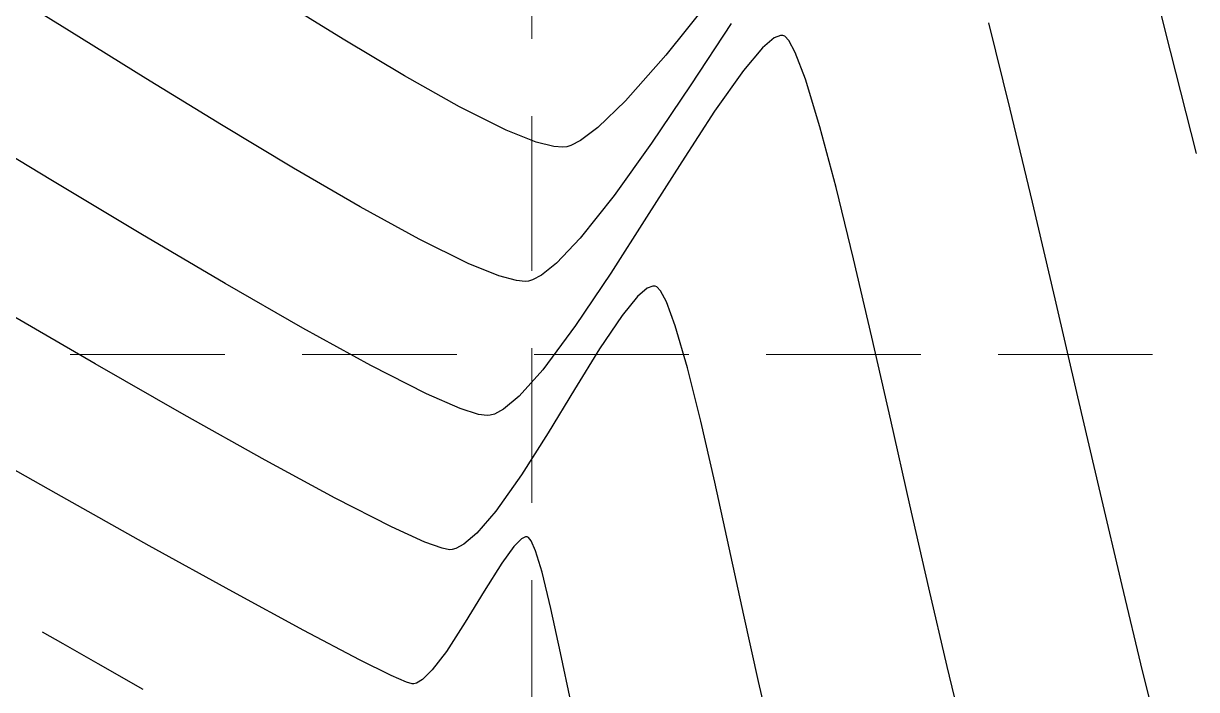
# Model space of a CAD drawing. Header units: inches. Extents: x 2547543 to 2548696, y 7125653 to 7126375.
# Drawn here: x 2547728.37 to 2547758.72, y 7125861.72 to 7125878.94 of the extents above; entities that cross this region are included whole.
import ezdxf

# ---------------------------------------------------------------- set-up
doc = ezdxf.new("R2010")
doc.units = ezdxf.units.IN
doc.header["$MEASUREMENT"] = 0
doc.linetypes.add('HIDDEN', pattern=[0.375, 0.25, -0.125])
for name, color, linetype in [('GRID', 254, 'HIDDEN'), ('V-TOPO-MAJR-E', 6, 'Continuous'), ('V-TOPO-MINR-E', 14, 'Continuous')]:
    doc.layers.add(name, color=color, linetype=linetype)

msp = doc.modelspace()

# ---------------------------------------------------------------- linework, layer by layer
at = {"layer": 'GRID', "color": 252, "linetype": 'HIDDEN', "lineweight": 0, "ltscale": 16}
for p, q in [((2547741.52313214, 7126356.547205457), (2547741.52313214, 7125726.296813901)), ((2547561.583313602, 7125870.376313471), (2548677.583313586, 7125870.376313471))]:
    msp.add_line(p, q, dxfattribs=at)
at = {"layer": 'V-TOPO-MAJR-E', "color": 35, "extrusion": (0.9698056439994048, 0.2438790947721833, 0), "elevation": 4208682.865145005}
msp.add_lwpolyline([(6289371.996168502, 570.0000000000005), (6289374.541507998, 570.0000000000005)], dxfattribs=at)
at = {"layer": 'V-TOPO-MAJR-E', "color": 35, "extrusion": (-0.5283450816818236, -0.849029725429344, 0), "elevation": -7396166.82357462}
msp.add_lwpolyline([(-1601818.735404804, 570), (-1601820.741397184, 570)], dxfattribs=at)
at = {"layer": 'V-TOPO-MAJR-E', "color": 35, "extrusion": (0.781908646052466, -0.6233930294993677, 0), "elevation": -2450118.916599045}
msp.add_lwpolyline([(7160034.035695263, 570.0000000000009), (7160032.179250014, 570.0000000000009)], dxfattribs=at)
at = {"layer": 'V-TOPO-MAJR-E', "color": 35, "extrusion": (0.514458217421282, 0.8575154473988893, 0), "elevation": 7421254.974698367}
msp.add_lwpolyline([(1481241.389609986, 570.0000000000005), (1481243.242602118, 570.0000000000005)], dxfattribs=at)
at = {"layer": 'V-TOPO-MAJR-E', "color": 35, "extrusion": (0.7505146647095049, -0.6608537947655136, 0), "elevation": -2797043.622787723}
msp.add_lwpolyline([(7031762.971374584, 570.0000000000009), (7031761.396258809, 570.0000000000009)], dxfattribs=at)
at = {"layer": 'V-TOPO-MAJR-E', "color": 35, "extrusion": (0.9694325024476844, 0.2453581529071746, 0), "elevation": 4218271.778913582}
msp.add_lwpolyline([(6282942.017431928, 570.0000000000009), (6282944.752643856, 570.0000000000009)], dxfattribs=at)
at = {"layer": 'V-TOPO-MAJR-E', "color": 35, "extrusion": (-0.4902776278136512, -0.8715663185698601, 0), "elevation": -7459773.949996713}
msp.add_lwpolyline([(-1273133.892910133, 570), (-1273135.526457973, 570)], dxfattribs=at)
at = {"layer": 'V-TOPO-MAJR-E', "color": 35, "extrusion": (0.4465813033386001, 0.8947430578151457, 0), "elevation": 7513601.679417778}
msp.add_lwpolyline([(902709.6215964495, 570), (902710.9711178057, 570)], dxfattribs=at)
at = {"layer": 'V-TOPO-MAJR-E', "color": 35, "extrusion": (0.6949826245892319, -0.7190265304695389, 0), "elevation": -3353056.797630442}
msp.add_lwpolyline([(6784256.14740167, 570), (6784255.155419906, 570)], dxfattribs=at)
at = {"layer": 'V-TOPO-MAJR-E', "color": 35, "extrusion": (-0.3695709153031041, -0.929202528280044, 0), "elevation": -7562953.08669934}
msp.add_lwpolyline([(-266148.4956637807, 570), (-266149.3307476789, 570)], dxfattribs=at)
at = {"layer": 'V-TOPO-MAJR-E', "color": 35}
for points, elevation in [([(2547743.232607687, 7125876.249464273), (2547742.785199317, 7125875.91308128)], 570), ([(2547742.093553456, 7125875.757720398), (2547741.639577194, 7125875.872573392)], 570), ([(2547742.425568352, 7125875.753820514), (2547742.3291286, 7125875.74218134)], 570), ([(2547742.534984226, 7125875.785990615), (2547742.425568352, 7125875.753820514)], 570), ([(2547730.305602577, 7125862.381804393), (2547729.399429477, 7125862.898050509)], 575)]:
    msp.add_lwpolyline(points, dxfattribs=dict(at, elevation=elevation))
at = {"layer": 'V-TOPO-MAJR-E', "color": 35, "extrusion": (0.4528577676058758, -0.8915827736778131, 0), "elevation": -5199543.101329587}
msp.add_lwpolyline([(5498531.837280115, 570), (5498531.556638655, 570)], dxfattribs=at)
at = {"layer": 'V-TOPO-MAJR-E', "color": 35, "extrusion": (-0.06581917714722194, -0.9978315669087958, 0), "elevation": -7278114.061104576}
msp.add_lwpolyline([(2073198.442550531, 570), (2073198.206463447, 570)], dxfattribs=at)
at = {"layer": 'V-TOPO-MAJR-E', "color": 35, "extrusion": (0.4926221692576848, 0.8702432983688256, 0), "elevation": 7456302.415552047}
msp.add_lwpolyline([(1293213.602759758, 575.0000000000005), (1293214.21272446, 575.0000000000005)], dxfattribs=at)
at = {"layer": 'V-TOPO-MAJR-E', "color": 35, "extrusion": (-0.495080806842681, -0.8688469339854978, 0), "elevation": -7452616.05774862}
msp.add_lwpolyline([(-1314288.690373206, 575), (-1314290.032788892, 575)], dxfattribs=at)
at = {"layer": 'V-TOPO-MINR-E', "color": 35}
for points, elevation in [([(2547729.552021276, 7125878.753718091), (2547727.582910351, 7125879.976046289)], 571), ([(2547731.541597455, 7125877.521417533), (2547729.552021276, 7125878.753718091)], 571), ([(2547748.021063867, 7125878.630180934), (2547747.95361934, 7125878.631128331)], 572), ([(2547748.06750183, 7125878.609840126), (2547748.021063867, 7125878.630180934)], 572), ([(2547747.493500475, 7125878.312204532), (2547746.997421548, 7125877.72398349)], 572), ([(2547746.251453466, 7125876.669148811), (2547745.403530883, 7125875.366798309)], 572), ([(2547754.471220679, 7125874.321176142), (2547753.896097036, 7125876.724781976)], 571), ([(2547743.653979368, 7125874.492147559), (2547742.777902826, 7125873.389975024)], 571), ([(2547738.608272364, 7125873.365045332), (2547737.084976341, 7125874.200958515)], 571), ([(2547744.494261384, 7125873.932163091), (2547743.564252554, 7125872.480474266)], 572), ([(2547742.777902826, 7125873.389975024), (2547742.165596058, 7125872.745918728)], 571), ([(2547750.318833838, 7125870.827177353), (2547749.844060409, 7125872.85793711)], 572), ([(2547742.165596058, 7125872.745918728), (2547741.76993544, 7125872.430880026)], 571), ([(2547741.125106997, 7125872.291238274), (2547740.674284689, 7125872.414297846)], 571), ([(2547741.349354215, 7125872.271191354), (2547741.125106997, 7125872.291238274)], 571), ([(2547741.540687395, 7125872.311340129), (2547741.437271989, 7125872.280812797)], 571), ([(2547741.76993544, 7125872.430880026), (2547741.540687395, 7125872.311340129)], 571), ([(2547743.564252554, 7125872.480474266), (2547742.654111979, 7125871.126962944)], 572), ([(2547744.651054139, 7125872.148939147), (2547744.510735982, 7125872.094695138)], 573), ([(2547744.712421889, 7125872.147262869), (2547744.651054139, 7125872.148939147)], 573), ([(2547744.757101865, 7125872.128193902), (2547744.712421889, 7125872.147262869)], 573), ([(2547745.007071275, 7125871.743311161), (2547744.851943596, 7125872.030249293)], 573), ([(2547730.225368085, 7125870.142851848), (2547727.779702719, 7125871.563041209)], 573), ([(2547743.860096073, 7125871.391887541), (2547743.276878799, 7125870.523768734)], 573), ([(2547737.355763258, 7125870.097823424), (2547735.599189307, 7125871.063479725)], 572), ([(2547741.804447243, 7125869.986860232), (2547741.195546354, 7125869.305867569)], 572), ([(2547740.148064775, 7125868.83227013), (2547739.673318867, 7125868.984279223)], 572), ([(2547740.448975627, 7125868.80780508), (2547740.368911043, 7125868.801123428)], 572), ([(2547740.557069242, 7125868.840282752), (2547740.448975627, 7125868.80780508)], 572), ([(2547736.434152855, 7125866.664232148), (2547734.623542741, 7125867.646958634)], 573), ([(2547737.891178705, 7125865.920303985), (2547736.434152855, 7125866.664232148)], 573), ([(2547751.791764536, 7125864.346613768), (2547751.302226891, 7125866.495719145)], 572), ([(2547740.593967718, 7125866.332040504), (2547740.101058136, 7125865.761312663)], 573), ([(2547739.201905319, 7125865.368500194), (2547738.754540593, 7125865.528336642)], 573), ([(2547741.358853238, 7125865.663582676), (2547741.253121193, 7125865.609817526)], 574), ([(2547741.403779911, 7125865.664344803), (2547741.358853238, 7125865.663582676)], 574), ([(2547741.437182385, 7125865.648191076), (2547741.403779911, 7125865.664344803)], 574), ([(2547741.507652778, 7125865.560725397), (2547741.437182385, 7125865.648191076)], 574), ([(2547741.622022552, 7125865.30297078), (2547741.507652778, 7125865.560725397)], 574), ([(2547739.763511722, 7125865.474437506), (2547739.557368032, 7125865.363527324)], 573), ([(2547752.267141607, 7125862.309652923), (2547751.791764536, 7125864.346613768)], 572), ([(2547735.622662317, 7125863.244021375), (2547733.786214829, 7125864.242076848)], 574), ([(2547747.386572204, 7125861.924529436), (2547747.008296851, 7125863.63583025)], 573), ([(2547737.884539249, 7125862.080987908), (2547737.06432669, 7125862.485821296)], 574), ([(2547739.313334506, 7125862.703897438), (2547738.944559104, 7125862.223237714)], 574), ([(2547742.532136464, 7125861.407799396), (2547742.268126246, 7125862.661837025)], 574), ([(2547738.432312407, 7125861.863393002), (2547738.280941741, 7125861.909552155)], 574), ([(2547738.472382903, 7125861.861789645), (2547738.432312407, 7125861.863393002)], 574)]:
    msp.add_lwpolyline(points, dxfattribs=dict(at, elevation=elevation))
at = {"layer": 'V-TOPO-MINR-E', "color": 35, "extrusion": (0.8363495189592818, -0.5481965725326801, 0), "elevation": -1775575.701442879}
msp.add_lwpolyline([(7356391.421687603, 571), (7356389.525619877, 571)], dxfattribs=at)
at = {"layer": 'V-TOPO-MINR-E', "color": 35, "extrusion": (0.9708668082220226, 0.2396197836005663, 0), "elevation": 4181030.731995523}
msp.add_lwpolyline([(6307784.954322405, 571.0000000000005), (6307787.254529757, 571.0000000000005)], dxfattribs=at)
at = {"layer": 'V-TOPO-MINR-E', "color": 35, "extrusion": (0.3784706680842176, -0.9256132850169588, 0), "elevation": -5631560.058274336}
msp.add_lwpolyline([(5055165.398955023, 572.0000000000005), (5055165.225618183, 572.0000000000005)], dxfattribs=at)
at = {"layer": 'V-TOPO-MINR-E', "color": 35, "extrusion": (0.7255103361564456, 0.6882112699819449, 0), "elevation": 6752527.524710439}
msp.add_lwpolyline([(3416509.505493218, 572), (3416509.652505655, 572)], dxfattribs=at)
at = {"layer": 'V-TOPO-MINR-E', "color": 35, "extrusion": (0.6455692561946518, -0.7637017319976982, 0), "elevation": -3797298.154684546}
msp.add_lwpolyline([(6545967.527621832, 572), (6545967.135222587, 572)], dxfattribs=at)
at = {"layer": 'V-TOPO-MINR-E', "color": 35, "extrusion": (0.8789542275537232, 0.4769061394713197, 0), "elevation": 5637729.230895054}
msp.add_lwpolyline([(5048283.932603936, 572), (5048284.291936125, 572)], dxfattribs=at)
at = {"layer": 'V-TOPO-MINR-E', "color": 35, "extrusion": (0.9343377792480622, 0.3563887123209704, 0), "elevation": 4920040.077464554}
msp.add_lwpolyline([(5749987.715715632, 572), (5749988.450529112, 572)], dxfattribs=at)
at = {"layer": 'V-TOPO-MINR-E', "color": 35, "extrusion": (0.816464715831238, -0.5773953306034054, 0), "elevation": -2034302.996019216}
msp.add_lwpolyline([(7289084.95083038, 572), (7289083.658876596, 572)], dxfattribs=at)
at = {"layer": 'V-TOPO-MINR-E', "color": 35, "extrusion": (-0.5226508396824199, -0.8525468314287853, 0), "elevation": -7406718.331535423}
msp.add_lwpolyline([(-1552283.12352708, 571.0000000000009), (-1552285.41692287, 571.0000000000009)], dxfattribs=at)
at = {"layer": 'V-TOPO-MINR-E', "color": 35, "extrusion": (0.8288833363434507, -0.5594215000624753, 0), "elevation": -1874585.092546868}
msp.add_lwpolyline([(7331784.684168327, 571), (7331782.860096218, 571)], dxfattribs=at)
at = {"layer": 'V-TOPO-MINR-E', "color": 35, "extrusion": (0.9567349860946127, 0.2909607643352303, 0), "elevation": 4510870.987421042}
msp.add_lwpolyline([(6076280.145192381, 572.0000000000009), (6076281.431071248, 572.0000000000009)], dxfattribs=at)
at = {"layer": 'V-TOPO-MINR-E', "color": 35, "extrusion": (-0.5164544801308008, -0.8563146442475595, 0), "elevation": -7417777.123261424}
msp.add_lwpolyline([(-1498532.243204626, 572.0000000000009), (-1498534.963879967, 572.0000000000009)], dxfattribs=at)
at = {"layer": 'V-TOPO-MINR-E', "color": 35, "extrusion": (0.5150777844210979, 0.8571434395688118, 0), "elevation": 7420179.066082926}
msp.add_lwpolyline([(1486605.358745679, 571.0000000000009), (1486607.535819256, 571.0000000000009)], dxfattribs=at)
at = {"layer": 'V-TOPO-MINR-E', "color": 35, "extrusion": (0.9665720707231253, 0.2563950703465449, 0), "elevation": 4289622.55114224}
msp.add_lwpolyline([(6234441.077308111, 572.0000000000009), (6234442.704584584, 572.0000000000009)], dxfattribs=at)
at = {"layer": 'V-TOPO-MINR-E', "color": 35, "extrusion": (0.8134022896446054, -0.5817015688485923, 0), "elevation": -2072791.849926071}
msp.add_lwpolyline([(7278230.768784381, 571), (7278229.108176757, 571)], dxfattribs=at)
at = {"layer": 'V-TOPO-MINR-E', "color": 35, "extrusion": (0.8446414698864938, -0.5353324082735729, 0), "elevation": -1662780.598630585}
msp.add_lwpolyline([(7382700.5265806, 572), (7382698.828066765, 572)], dxfattribs=at)
at = {"layer": 'V-TOPO-MINR-E', "color": 35, "extrusion": (-0.5023344948242158, -0.8646733807107166, 0), "elevation": -7441369.957388585}
msp.add_lwpolyline([(-1376611.978490848, 571), (-1376613.970095165, 571)], dxfattribs=at)
at = {"layer": 'V-TOPO-MINR-E', "color": 35, "extrusion": (-0.5133436956381907, -0.8581831099179968, 0), "elevation": -7423166.139578271}
msp.add_lwpolyline([(-1471602.168853012, 572), (-1471604.837761499, 572)], dxfattribs=at)
at = {"layer": 'V-TOPO-MINR-E', "color": 35, "extrusion": (0.9712696377697867, 0.2379817025456944, 0), "elevation": 4170379.423024612}
msp.add_lwpolyline([(6314826.103972107, 572), (6314827.998109502, 572)], dxfattribs=at)
at = {"layer": 'V-TOPO-MINR-E', "color": 35, "extrusion": (0.9735016055074348, 0.2286801785779581, 0), "elevation": 4109789.280462723}
msp.add_lwpolyline([(6354426.572820065, 571), (6354429.144857639, 571)], dxfattribs=at)
at = {"layer": 'V-TOPO-MINR-E', "color": 35, "extrusion": (-0.5075345592166955, -0.8616314010066686, 0), "elevation": -7432938.106316844}
msp.add_lwpolyline([(-1421419.145909012, 572), (-1421421.678045339, 572)], dxfattribs=at)
at = {"layer": 'V-TOPO-MINR-E', "color": 35, "extrusion": (-0.4431999383748864, -0.896422787876623, 0), "elevation": -7516952.862131343}
msp.add_lwpolyline([(-874334.2738497523, 571.0000000000009), (-874335.690246915, 571.0000000000009)], dxfattribs=at)
at = {"layer": 'V-TOPO-MINR-E', "color": 35, "extrusion": (0.3758722644569679, 0.9266714848380688, 0), "elevation": 7560967.827416528}
msp.add_lwpolyline([(317499.1669718367, 571), (317500.0263072578, 571)], dxfattribs=at)
at = {"layer": 'V-TOPO-MINR-E', "color": 35, "extrusion": (-0.4978677466369362, -0.8672529658978744, 0), "elevation": -7448368.196203717}
msp.add_lwpolyline([(-1338210.114479474, 572), (-1338212.425018811, 572)], dxfattribs=at)
at = {"layer": 'V-TOPO-MINR-E', "color": 35, "extrusion": (0.1087873352554823, -0.9940650460045417, 0), "elevation": -6806418.554767873}
msp.add_lwpolyline([(3307825.365849989, 571.0000000000009), (3307825.27740731, 571.0000000000009)], dxfattribs=at)
at = {"layer": 'V-TOPO-MINR-E', "color": 35, "extrusion": (0.6459147494392039, -0.7634095470040249, 0), "elevation": -3794333.030532697}
msp.add_lwpolyline([(6547678.371403772, 573), (6547678.042812947, 573)], dxfattribs=at)
at = {"layer": 'V-TOPO-MINR-E', "color": 35, "extrusion": (0.7183945561065938, 0.6956358686528537, 0), "elevation": 6787298.211656421}
msp.add_lwpolyline([(3346884.970855713, 573), (3346885.107193898, 573)], dxfattribs=at)
at = {"layer": 'V-TOPO-MINR-E', "color": 35, "extrusion": (0.7751807056719352, -0.6317395614918863, 0), "elevation": -2526732.985018}
msp.add_lwpolyline([(7133349.235902325, 573.0000000000009), (7133348.603061575, 573.0000000000009)], dxfattribs=at)
at = {"layer": 'V-TOPO-MINR-E', "color": 35, "extrusion": (0.9378249144732054, 0.3471086714464582, 0), "elevation": 4862790.617074751}
msp.add_lwpolyline([(5798475.015329331, 573.0000000000009), (5798475.673628964, 573.0000000000009)], dxfattribs=at)
at = {"layer": 'V-TOPO-MINR-E', "color": 35, "extrusion": (0.9739216338693896, 0.2268846647113435, 0), "elevation": 4098064.808187315}
msp.add_lwpolyline([(6361991.568746537, 571), (6361994.170624862, 571)], dxfattribs=at)
at = {"layer": 'V-TOPO-MINR-E', "color": 35, "extrusion": (0.8018233709971313, -0.5975611112872028, 0), "elevation": -2215303.866164125}
msp.add_lwpolyline([(7236121.939977516, 572), (7236120.518089914, 572)], dxfattribs=at)
at = {"layer": 'V-TOPO-MINR-E', "color": 35, "extrusion": (0.96073272570944, 0.2774754579253991, 0), "elevation": 4424956.578373044}
msp.add_lwpolyline([(6139119.677253089, 573), (6139120.813962029, 573)], dxfattribs=at)
at = {"layer": 'V-TOPO-MINR-E', "color": 35, "extrusion": (0.9749846301586996, 0.2222722901180076, 0), "elevation": 4067901.030186731}
msp.add_lwpolyline([(6381318.033912801, 572), (6381320.234978099, 572)], dxfattribs=at)
at = {"layer": 'V-TOPO-MINR-E', "color": 35, "extrusion": (0.8508091442784534, -0.5254748329008402, 0), "elevation": -1576822.345507964}
msp.add_lwpolyline([(7401530.775258858, 573.0000000000009), (7401529.541912731, 573.0000000000009)], dxfattribs=at)
at = {"layer": 'V-TOPO-MINR-E', "color": 35, "extrusion": (0.4972039110421019, 0.8676337192873717, 0), "elevation": 7449386.647534572}
msp.add_lwpolyline([(1332511.196856929, 573), (1332513.853427115, 573)], dxfattribs=at)
at = {"layer": 'V-TOPO-MINR-E', "color": 35, "extrusion": (0.4526911697564442, 0.8916673734215816, 0), "elevation": 7507244.077282262}
msp.add_lwpolyline([(954082.578956062, 572.0000000000009), (954084.1939346832, 572.0000000000009)], dxfattribs=at)
at = {"layer": 'V-TOPO-MINR-E', "color": 35, "extrusion": (0.9704032500491959, 0.2414902322951338, 0), "elevation": 4193168.572754632}
msp.add_lwpolyline([(6299710.359269753, 573), (6299711.775358123, 573)], dxfattribs=at)
at = {"layer": 'V-TOPO-MINR-E', "color": 35, "extrusion": (0.8540002934926002, -0.5202725235052807, 0), "elevation": -1531621.140901926}
msp.add_lwpolyline([(7411015.109270956, 573.0000000000009), (7411013.79631185, 573.0000000000009)], dxfattribs=at)
at = {"layer": 'V-TOPO-MINR-E', "color": 35, "extrusion": (-0.3995360415035832, -0.9167174873098293, 0), "elevation": -7550322.534026946}
msp.add_lwpolyline([(-511483.9746076432, 572), (-511484.931862059, 572)], dxfattribs=at)
at = {"layer": 'V-TOPO-MINR-E', "color": 35, "extrusion": (-0.6429520539372398, 0.7659064279256865, 0), "elevation": 3819673.671345274}
msp.add_lwpolyline([(-6532923.664655915, 572), (-6532923.140161699, 572)], dxfattribs=at)
at = {"layer": 'V-TOPO-MINR-E', "color": 35, "extrusion": (0.9738723846932515, 0.2270959672294506, 0), "elevation": 4099445.047443822}
msp.add_lwpolyline([(6361099.717424876, 571.0000000000009), (6361102.278370763, 571.0000000000009)], dxfattribs=at)
at = {"layer": 'V-TOPO-MINR-E', "color": 35, "extrusion": (0.4766081495089843, -0.8791158466445829, 0), "elevation": -5050190.306269664}
msp.add_lwpolyline([(5636006.527789724, 572), (5636006.258469563, 572)], dxfattribs=at)
at = {"layer": 'V-TOPO-MINR-E', "color": 35, "extrusion": (-0.4894971138065371, -0.8720049171736762, 0), "elevation": -7460900.372245904}
msp.add_lwpolyline([(-1266454.527170736, 573.0000000000005), (-1266456.927667276, 573.0000000000005)], dxfattribs=at)
at = {"layer": 'V-TOPO-MINR-E', "color": 35, "extrusion": (-0.1396513822685811, -0.990200732897363, 0), "elevation": -7411835.973582768}
msp.add_lwpolyline([(1527636.95258647, 572.0000000000009), (1527636.729554653, 572.0000000000009)], dxfattribs=at)
at = {"layer": 'V-TOPO-MINR-E', "color": 35, "extrusion": (0.9747176447400683, 0.2234401777487075, 0), "elevation": 4075538.236110786}
msp.add_lwpolyline([(6376439.503461735, 573), (6376441.121521216, 573)], dxfattribs=at)
at = {"layer": 'V-TOPO-MINR-E', "color": 35, "extrusion": (0.97537693014849, 0.2205444266675257, 0), "elevation": 4056587.984755592}
msp.add_lwpolyline([(6388513.437001446, 572), (6388515.677625873, 572)], dxfattribs=at)
at = {"layer": 'V-TOPO-MINR-E', "color": 35, "extrusion": (0.8441977470725119, -0.5360318683042037, 0), "elevation": -1668894.515960124}
msp.add_lwpolyline([(7381312.884777375, 573), (7381311.600842763, 573)], dxfattribs=at)
at = {"layer": 'V-TOPO-MINR-E', "color": 35, "extrusion": (0.4914604273953787, 0.8708999071674953, 0), "elevation": 7458024.812798988}
msp.add_lwpolyline([(1283264.394601543, 574.0000000000009), (1283267.362120586, 574.0000000000009)], dxfattribs=at)
at = {"layer": 'V-TOPO-MINR-E', "color": 35, "extrusion": (0.8161783276560555, -0.5778000843410848, 0), "elevation": -2037915.510370281}
msp.add_lwpolyline([(7288063.544366912, 573), (7288062.396059163, 573)], dxfattribs=at)
at = {"layer": 'V-TOPO-MINR-E', "color": 35, "extrusion": (0.9766572903983343, 0.2148034848688073, 0), "elevation": 4018936.03557679}
msp.add_lwpolyline([(6412263.520894276, 573.0000000000009), (6412265.262545733, 573.0000000000009)], dxfattribs=at)
at = {"layer": 'V-TOPO-MINR-E', "color": 35, "extrusion": (0.4885439401521355, 0.872539293407825, 0), "elevation": 7462276.440987604}
msp.add_lwpolyline([(1258302.423242672, 574.0000000000005), (1258305.182799004, 574.0000000000005)], dxfattribs=at)
at = {"layer": 'V-TOPO-MINR-E', "color": 35, "extrusion": (0.9733245371310748, 0.2294326598777492, 0), "elevation": 4114700.225942637}
msp.add_lwpolyline([(6351240.056176568, 571), (6351242.505420657, 571)], dxfattribs=at)
at = {"layer": 'V-TOPO-MINR-E', "color": 35, "extrusion": (0.4133921965575326, 0.9105530691976929, 0), "elevation": 7541694.047511257}
msp.add_lwpolyline([(625925.8606718425, 573.0000000000009), (625926.8088449012, 573.0000000000009)], dxfattribs=at)
at = {"layer": 'V-TOPO-MINR-E', "color": 35, "extrusion": (-0.6475969196156829, 0.7619830901695122, 0), "elevation": 3779880.571511547}
msp.add_lwpolyline([(-6556023.591774006, 573.0000000000009), (-6556023.148789879, 573.0000000000009)], dxfattribs=at)
at = {"layer": 'V-TOPO-MINR-E', "color": 35, "extrusion": (0.7100444841067677, -0.7041568224405372, 0), "elevation": -3208717.261237444}
msp.add_lwpolyline([(6853690.955935538, 574), (6853690.680338535, 574)], dxfattribs=at)
at = {"layer": 'V-TOPO-MINR-E', "color": 35, "extrusion": (0.4842620410119191, 0.8749230112615456, 0), "elevation": 7468353.363786269}
msp.add_lwpolyline([(1221714.645714129, 574.0000000000009), (1221717.112788122, 574.0000000000009)], dxfattribs=at)
at = {"layer": 'V-TOPO-MINR-E', "color": 35, "extrusion": (-0.1874608828498203, -0.9822720689305819, 0), "elevation": -7477139.958497737}
msp.add_lwpolyline([(1166752.241828376, 573), (1166752.043903081, 573)], dxfattribs=at)
at = {"layer": 'V-TOPO-MINR-E', "color": 35, "extrusion": (0.05276284305694432, -0.9986070710707732, 0), "elevation": -6981513.533512944}
msp.add_lwpolyline([(2920171.554985185, 573), (2920171.490537958, 573)], dxfattribs=at)
at = {"layer": 'V-TOPO-MINR-E', "color": 35, "extrusion": (0.2848304694529322, -0.958577906938827, 0), "elevation": -6105023.25112897}
msp.add_lwpolyline([(4471870.429078981, 573.0000000000009), (4471870.328212097, 573.0000000000009)], dxfattribs=at)
at = {"layer": 'V-TOPO-MINR-E', "color": 35, "extrusion": (0.809742355669479, -0.5867855804592024, 0), "elevation": -2118341.226508024}
msp.add_lwpolyline([(7265092.76282133, 574.0000000000009), (7265092.229226334, 574.0000000000009)], dxfattribs=at)
at = {"layer": 'V-TOPO-MINR-E', "color": 35, "extrusion": (0.9564615548490937, 0.2918583459414072, 0), "elevation": 4516560.173879761}
msp.add_lwpolyline([(6072035.978522212, 574.0000000000005), (6072036.551635061, 574.0000000000005)], dxfattribs=at)
at = {"layer": 'V-TOPO-MINR-E', "color": 35, "extrusion": (0.9771544494001981, 0.2125304260979966, 0), "elevation": 4004005.159942534}
msp.add_lwpolyline([(6421595.600307377, 573.0000000000005), (6421597.386834736, 573.0000000000005)], dxfattribs=at)
at = {"layer": 'V-TOPO-MINR-E', "color": 35, "extrusion": (0.8468190859153674, -0.5318810353166034, 0), "elevation": -1632636.9545465}
msp.add_lwpolyline([(7389413.456136927, 574.0000000000009), (7389412.603784773, 574.0000000000009)], dxfattribs=at)
at = {"layer": 'V-TOPO-MINR-E', "color": 35, "extrusion": (0.971721215556252, 0.2361310636868434, 0), "elevation": 4158332.772654613}
msp.add_lwpolyline([(6322752.009400143, 574), (6322752.982729247, 574)], dxfattribs=at)
at = {"layer": 'V-TOPO-MINR-E', "color": 35, "extrusion": (0.9721346061017704, 0.2344233512672231, 0), "elevation": 4147231.561209453}
msp.add_lwpolyline([(6330043.43430358, 571.0000000000009), (6330045.701119574, 571.0000000000009)], dxfattribs=at)
at = {"layer": 'V-TOPO-MINR-E', "color": 35, "extrusion": (0.8538478647785134, -0.5205226448610796, 0), "elevation": -1533791.102827878}
msp.add_lwpolyline([(7410560.498856358, 574), (7410559.558853583, 574)], dxfattribs=at)
at = {"layer": 'V-TOPO-MINR-E', "color": 35, "extrusion": (0.9772438355981676, 0.2121190368292802, 0), "elevation": 4001296.550625868}
msp.add_lwpolyline([(6423280.723595197, 574), (6423281.897477058, 574)], dxfattribs=at)
at = {"layer": 'V-TOPO-MINR-E', "color": 35, "extrusion": (0.8384254117118305, -0.5450163566314753, 0), "elevation": -1747622.346017396}
msp.add_lwpolyline([(7363064.868526612, 574.0000000000005), (7363063.969517537, 574.0000000000005)], dxfattribs=at)
at = {"layer": 'V-TOPO-MINR-E', "color": 35, "extrusion": (0.4654720754293552, 0.8850625667123703, 0), "elevation": 7492734.600720827}
msp.add_lwpolyline([(1061983.295038204, 574.0000000000009), (1061984.923922338, 574.0000000000009)], dxfattribs=at)
at = {"layer": 'V-TOPO-MINR-E', "color": 35, "extrusion": (-0.699021680005188, 0.715100476075023, 0), "elevation": 3314782.711041964}
msp.add_lwpolyline([(-6803021.514942222, 574.0000000000009), (-6803021.163665645, 574.0000000000009)], dxfattribs=at)
at = {"layer": 'V-TOPO-MINR-E', "color": 35, "extrusion": (0.9714362112189769, 0.2373008376144492, 0), "elevation": 4165951.904322475}
msp.add_lwpolyline([(6317735.033342791, 572.0000000000005), (6317736.93673053, 572.0000000000005)], dxfattribs=at)
at = {"layer": 'V-TOPO-MINR-E', "color": 35, "extrusion": (0.9699505480898967, 0.2433021460244628, 0), "elevation": 4204936.17936931}
msp.add_lwpolyline([(6291857.109723981, 571), (6291859.12349384, 571)], dxfattribs=at)
at = {"layer": 'V-TOPO-MINR-E', "color": 35, "extrusion": (0.3969471579200398, 0.9178414644257489, 0), "elevation": 7551729.000102929}
msp.add_lwpolyline([(490170.797974288, 574.0000000000009), (490171.2298598671, 574.0000000000009)], dxfattribs=at)
at = {"layer": 'V-TOPO-MINR-E', "color": 35, "extrusion": (0.3066491015808763, -0.9518226350006821, 0), "elevation": -6001294.900320237}
msp.add_lwpolyline([(4610134.35734939, 574.0000000000009), (4610134.283983335, 574.0000000000009)], dxfattribs=at)
at = {"layer": 'V-TOPO-MINR-E', "color": 35, "extrusion": (0.5256769626085903, -0.8506842722083245, 0), "elevation": -4722571.172499875}
msp.add_lwpolyline([(5913222.716537788, 574), (5913222.538861199, 574)], dxfattribs=at)
at = {"layer": 'V-TOPO-MINR-E', "color": 35, "extrusion": (0.9742372169850545, 0.2255257081603251, 0), "elevation": 4089175.38025725}
msp.add_lwpolyline([(6367695.716392202, 573.0000000000009), (6367697.356403011, 573.0000000000009)], dxfattribs=at)

doc.saveas('drawing.dxf')
